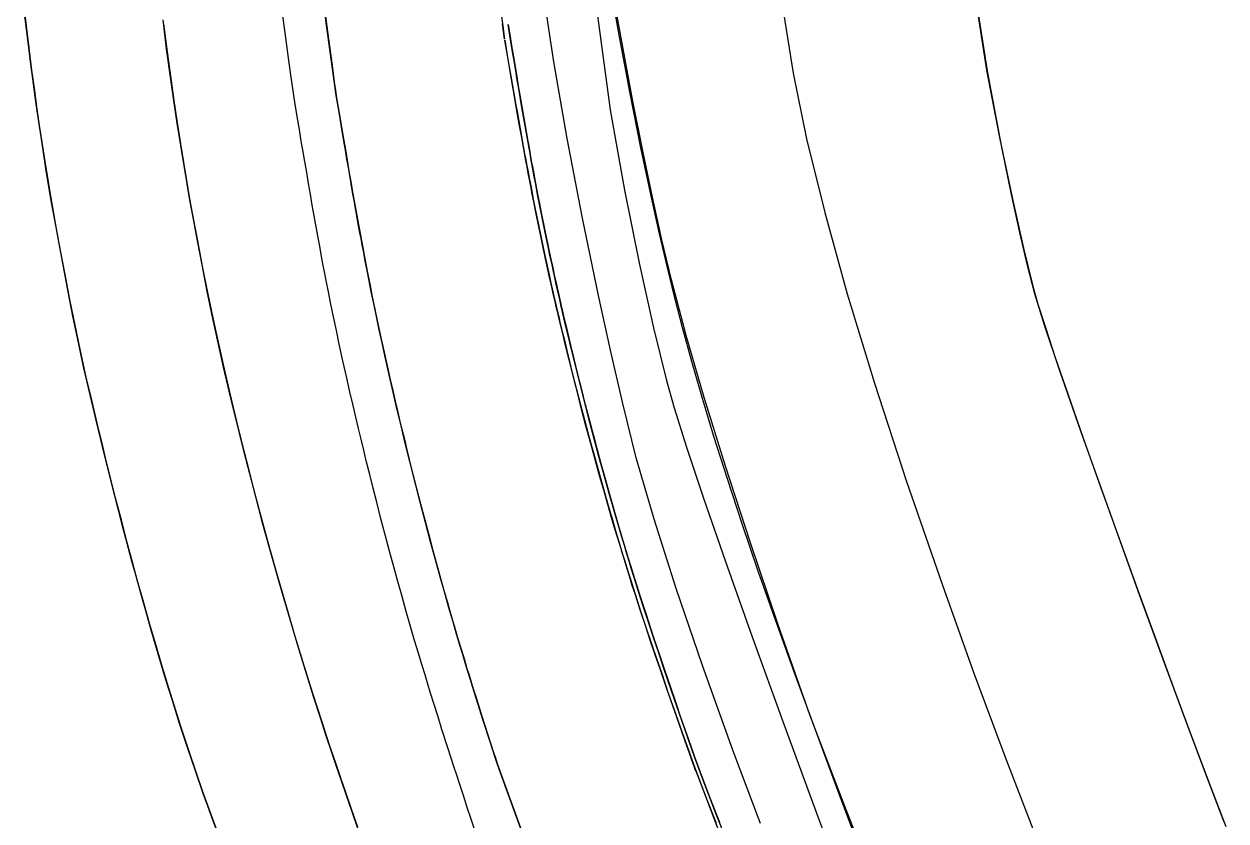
# Model space of a CAD drawing. Extents: x -120222 to -41942, y -19134 to 30932.
# Drawn here: x -98779.9 to -98631.9, y 5075.2 to 5173.4 of the extents above; entities that cross this region are included whole.
import ezdxf

# ---------------------------------------------------------------- set-up
doc = ezdxf.new("R2010")
doc.units = 0
doc.header["$LTSCALE"] = 150
doc.header["$MEASUREMENT"] = 0
doc.layers.get('0').update_dxf_attribs({"linetype": 'CONTINUOUS'})
doc.layers.add('_____', color=7, linetype='CONTINUOUS')

# ---------------------------------------------------------------- blocks, each defined once
blk = doc.blocks.new('____-462')
at = {"color": 1, "linetype": 'Continuous'}
for points in [[(-105144.93, 629.74, 0), (-105142.82, 614.13, 0), (-105141.05, 604.22, 0), (-105139.19, 595.09, 0), (-105137.48, 587.29, 0), (-105135.9, 580.81, 0), (-105134.96, 577.42, 0), (-105133.44, 572.6, 0), (-105131.32, 566.3, 0), (-105128.62, 558.51, 0), (-105125.32, 549.23, 0), (-105121.42, 538.46, 0), (-105117.16, 526.83, 0), (-105113.49, 517, 0)], [(-105067.21, 526.39, 0), (-105069.27, 531.77, 0), (-105071.69, 538.23, 0), (-105074.48, 545.77, 0), (-105077.63, 554.4, 0), (-105081.6, 565.38, 0), (-105084.88, 574.57, 0), (-105087.46, 581.99, 0), (-105089.34, 587.61, 0), (-105090.52, 591.45, 0), (-105091.42, 594.97, 0), (-105092.38, 599.03, 0), (-105093.41, 603.7, 0), (-105094.9, 610.92, 0), (-105096.43, 619.03, 0), (-105097.75, 627.47, 0)], [(-105127.7, 535.27, 0), (-105131.47, 545.7, 0), (-105134.71, 555.18, 0), (-105137.42, 563.7, 0), (-105139.6, 571.27, 0), (-105141.26, 577.95, 0), (-105142.78, 584.52, 0), (-105144.25, 591.25, 0), (-105146.23, 600.79, 0), (-105148.13, 610.61, 0), (-105149.77, 620.05, 0), (-105151.09, 628.79, 0)], [(-105118.22, 539.62, 0), (-105122.13, 550.7, 0), (-105125.6, 560.91, 0), (-105128.64, 570.23, 0), (-105131.25, 578.7, 0), (-105133.46, 586.35, 0), (-105135.26, 593.17, 0), (-105136.44, 598.11, 0), (-105137.62, 603.39, 0), (-105138.81, 609.08, 0), (-105140.03, 615.19, 0), (-105141.24, 621.63, 0), (-105142.31, 627.71, 0)], [(-105173.88, 525.61, 0), (-105174.64, 527.8, 0), (-105175.28, 529.66, 0), (-105175.91, 531.49, 0), (-105176.55, 533.37, 0), (-105177.12, 535.08, 0), (-105177.77, 537.03, 0), (-105178.5, 539.25, 0), (-105179.3, 541.75, 0), (-105180.18, 544.54, 0), (-105181.15, 547.73, 0), (-105182.24, 551.34, 0), (-105183.38, 555.24, 0), (-105184.49, 559.17, 0), (-105185.57, 563.1, 0), (-105186.55, 566.78, 0), (-105187.41, 570.08, 0), (-105187.93, 572.12, 0), (-105188.47, 574.32, 0), (-105189.07, 576.77, 0), (-105189.72, 579.49, 0), (-105190.41, 582.44, 0), (-105191.09, 585.43, 0), (-105191.74, 588.42, 0), (-105192.43, 591.77, 0), (-105193.07, 595.04, 0), (-105193.64, 598.01, 0), (-105194.14, 600.65, 0), (-105194.56, 602.99, 0), (-105194.95, 605.24, 0), (-105195.33, 607.48, 0), (-105195.7, 609.73, 0), (-105196.08, 612.19, 0), (-105196.5, 614.99, 0), (-105196.95, 618.15, 0), (-105197.43, 621.64, 0), (-105197.87, 625.22, 0)], [(-105197.81, 624.7, 0), (-105197.38, 621.29, 0), (-105196.92, 617.97, 0), (-105196.49, 614.97, 0), (-105196.09, 612.29, 0), (-105195.73, 609.92, 0), (-105195.36, 607.68, 0), (-105194.99, 605.43, 0), (-105194.6, 603.18, 0), (-105194.16, 600.75, 0), (-105193.64, 597.98, 0), (-105193.04, 594.86, 0), (-105192.36, 591.42, 0), (-105191.63, 587.92, 0), (-105190.86, 584.42, 0), (-105190.06, 580.94, 0), (-105189.28, 577.64, 0), (-105188.57, 574.7, 0), (-105187.93, 572.11, 0), (-105187.32, 569.73, 0), (-105186.64, 567.13, 0), (-105185.75, 563.77, 0), (-105184.77, 560.14, 0), (-105183.75, 556.51, 0), (-105182.69, 552.88, 0), (-105181.63, 549.31, 0), (-105180.66, 546.11, 0), (-105179.79, 543.29, 0), (-105178.99, 540.78, 0), (-105178.26, 538.52, 0), (-105177.4, 535.92, 0), (-105176.66, 533.71, 0), (-105176.03, 531.85, 0), (-105175.38, 529.95, 0), (-105174.72, 528.03, 0), (-105173.94, 525.8, 0)], [(-105181.65, 615.07, 0), (-105182, 617.56, 0), (-105182.37, 620.22, 0), (-105182.75, 622.99, 0), (-105183.12, 625.76, 0)], [(-105178.04, 626.84, 0), (-105177.72, 624.4, 0), (-105177.39, 621.96, 0), (-105177.06, 619.57, 0), (-105176.75, 617.3, 0)], [(-105176.55, 615.91, 0), (-105177.13, 620.08, 0), (-105177.75, 624.57, 0), (-105178.32, 629.09, 0)], [(-105176.55, 615.91, 0), (-105177.13, 620.08, 0), (-105177.75, 624.57, 0), (-105178.32, 629.09, 0)], [(-105117.67, 538.09, 0), (-105120.14, 544.8, 0), (-105122.44, 551.21, 0), (-105124.59, 557.32, 0), (-105126.57, 563.15, 0), (-105128.39, 568.67, 0), (-105130.05, 573.91, 0), (-105131.55, 578.85, 0), (-105132.78, 583.12, 0), (-105133.88, 587.14, 0), (-105134.86, 590.97, 0), (-105135.81, 594.87, 0), (-105136.75, 598.87, 0), (-105137.67, 602.97, 0), (-105139.04, 609.44, 0), (-105140.37, 616.15, 0), (-105141.67, 623.1, 0), (-105142.93, 630.29, 0)], [(-105192.96, 530.06, 0), (-105193.88, 532.71, 0), (-105194.86, 535.6, 0), (-105195.83, 538.55, 0), (-105196.72, 541.36, 0), (-105197.51, 543.91, 0), (-105198.27, 546.42, 0), (-105199.01, 548.94, 0), (-105199.33, 550.05, 0), (-105199.67, 551.25, 0), (-105200.08, 552.7, 0), (-105200.56, 554.42, 0), (-105201.11, 556.4, 0), (-105201.71, 558.56, 0), (-105202.33, 560.89, 0), (-105202.85, 562.84, 0), (-105203.37, 564.84, 0), (-105203.86, 566.74, 0), (-105204.31, 568.53, 0), (-105204.73, 570.2, 0), (-105205.13, 571.78, 0), (-105205.55, 573.54, 0), (-105206.16, 576.08, 0), (-105206.85, 579.02, 0), (-105207.61, 582.32, 0), (-105208.37, 585.83, 0), (-105208.97, 588.72, 0), (-105209.57, 591.73, 0), (-105210.15, 594.79, 0), (-105210.68, 597.65, 0), (-105211.17, 600.32, 0), (-105211.59, 602.73, 0), (-105211.96, 604.89, 0), (-105212.29, 606.92, 0), (-105212.6, 608.89, 0), (-105212.9, 610.79, 0), (-105213.17, 612.63, 0), (-105213.49, 614.83, 0), (-105213.83, 617.31, 0), (-105214.19, 620.07, 0), (-105214.58, 623.11, 0), (-105214.96, 626.27, 0)], [(-105214.99, 626.49, 0), (-105214.41, 621.77, 0), (-105214.06, 619, 0), (-105213.72, 616.49, 0), (-105213.4, 614.23, 0), (-105213.11, 612.2, 0), (-105212.8, 610.16, 0), (-105212.42, 607.75, 0), (-105212.01, 605.24, 0), (-105211.56, 602.55, 0), (-105211.02, 599.48, 0), (-105210.53, 596.79, 0), (-105209.98, 593.85, 0), (-105209.38, 590.78, 0), (-105208.79, 587.81, 0), (-105208.07, 584.43, 0), (-105207.36, 581.21, 0), (-105206.66, 578.2, 0), (-105206.03, 575.54, 0), (-105205.47, 573.22, 0), (-105205, 571.25, 0), (-105204.43, 568.98, 0), (-105203.79, 566.49, 0), (-105203.09, 563.78, 0), (-105202.36, 561.02, 0), (-105201.68, 558.45, 0), (-105201.04, 556.13, 0), (-105200.45, 554.04, 0), (-105199.95, 552.25, 0), (-105199.53, 550.77, 0), (-105198.82, 548.32, 0), (-105198.11, 545.89, 0), (-105197.38, 543.46, 0), (-105196.6, 540.98, 0), (-105195.73, 538.23, 0), (-105194.79, 535.39, 0), (-105193.84, 532.61, 0), (-105192.96, 530.06, 0)], [(-105155.82, 622.84, 0), (-105156.08, 624.7, 0)], [(-105156.24, 625.93, 0), (-105156.04, 624.46, 0), (-105155.82, 622.84, 0)], [(-105124.73, 668.83, 0), (-105124.23, 651.41, 0), (-105122.51, 633.34, 0), (-105121.49, 626.06, 0), (-105120.29, 618.66, 0), (-105118.63, 610.55, 0), (-105116.41, 601.48, 0), (-105113.63, 591.45, 0), (-105110.29, 580.45, 0), (-105106.39, 568.49, 0), (-105101.92, 555.57, 0), (-105098.03, 544.76, 0), (-105094.1, 534.2, 0), (-105090.28, 524.31, 0)], [(-105100.59, 665.27, 0), (-105100.41, 656.97, 0), (-105099.89, 647.93, 0), (-105099.03, 638.16, 0), (-105097.87, 628.37, 0), (-105096.42, 618.94, 0), (-105094.7, 609.94, 0), (-105093.25, 602.98, 0), (-105091.93, 597.08, 0), (-105090.73, 592.24, 0), (-105090.15, 590.19, 0), (-105089.24, 587.32, 0), (-105088.02, 583.64, 0), (-105086.48, 579.14, 0), (-105084.61, 573.83, 0), (-105082.43, 567.69, 0), (-105080.31, 561.8, 0), (-105077.96, 555.31, 0), (-105075.54, 548.67, 0), (-105073.32, 542.63, 0), (-105071.31, 537.2, 0), (-105068.98, 531.01, 0), (-105067, 525.86, 0)], [(-105155.39, 624.62, 0), (-105155.12, 623.02, 0), (-105154.88, 621.55, 0), (-105154.66, 620.21, 0), (-105154.45, 618.99, 0), (-105154.27, 617.85, 0), (-105154.09, 616.82, 0), (-105153.93, 615.86, 0), (-105153.03, 610.63, 0), (-105152.89, 609.88, 0), (-105152.76, 609.14, 0), (-105152.63, 608.39, 0), (-105152.49, 607.65, 0), (-105152.35, 606.89, 0), (-105152.19, 606.03, 0), (-105152, 605.03, 0), (-105151.81, 603.99, 0), (-105151.59, 602.84, 0), (-105151.36, 601.65, 0), (-105151.12, 600.46, 0), (-105150.88, 599.27, 0), (-105150.63, 598.08, 0), (-105150.36, 596.82, 0), (-105150.12, 595.68, 0), (-105149.9, 594.68, 0), (-105149.71, 593.81, 0), (-105149.54, 593.05, 0), (-105149.35, 592.21, 0), (-105149.15, 591.29, 0), (-105148.97, 590.5, 0), (-105148.77, 589.65, 0), (-105148.55, 588.7, 0), (-105148.3, 587.61, 0), (-105148, 586.37, 0), (-105147.67, 584.99, 0), (-105147.3, 583.46, 0), (-105146.84, 581.57, 0), (-105146.36, 579.67, 0), (-105145.88, 577.78, 0), (-105145.39, 575.9, 0), (-105144.89, 574.02, 0), (-105144.42, 572.24, 0), (-105143.89, 570.3, 0), (-105143.4, 568.54, 0), (-105142.96, 566.93, 0), (-105142.53, 565.45, 0), (-105142.11, 563.97, 0), (-105141.71, 562.61, 0), (-105141.34, 561.37, 0), (-105141.01, 560.25, 0), (-105140.71, 559.25, 0), (-105140.44, 558.37, 0), (-105139.79, 556.29, 0), (-105139.09, 554.07, 0), (-105138.45, 552.08, 0), (-105137.82, 550.16, 0), (-105137.22, 548.36, 0), (-105136.63, 546.6, 0), (-105135.78, 544.09, 0), (-105134.92, 541.58, 0), (-105134.06, 539.08, 0), (-105133.23, 536.69, 0), (-105132.45, 534.44, 0)], [(-105155.39, 624.62, 0), (-105155.1, 622.86, 0), (-105154.83, 621.25, 0), (-105154.59, 619.79, 0), (-105154.37, 618.48, 0), (-105154.17, 617.27, 0), (-105153.98, 616.18, 0), (-105153.13, 611.21, 0), (-105153, 610.5, 0), (-105152.88, 609.79, 0), (-105152.75, 609.08, 0), (-105152.62, 608.37, 0), (-105152.49, 607.66, 0), (-105152.36, 606.94, 0), (-105152.21, 606.13, 0), (-105152.02, 605.1, 0), (-105151.79, 603.91, 0), (-105151.54, 602.59, 0), (-105151.27, 601.23, 0), (-105151, 599.87, 0), (-105150.78, 598.79, 0), (-105150.55, 597.71, 0), (-105150.33, 596.67, 0), (-105150.13, 595.73, 0), (-105149.94, 594.88, 0), (-105149.78, 594.13, 0), (-105149.64, 593.47, 0), (-105149.49, 592.82, 0), (-105149.35, 592.19, 0), (-105149.19, 591.5, 0), (-105149.03, 590.77, 0), (-105148.85, 589.98, 0), (-105148.65, 589.13, 0), (-105148.43, 588.15, 0), (-105148.16, 587.04, 0), (-105147.87, 585.8, 0), (-105147.54, 584.43, 0), (-105147.17, 582.93, 0), (-105146.79, 581.39, 0), (-105146.41, 579.84, 0), (-105146.01, 578.3, 0), (-105145.62, 576.76, 0), (-105145.17, 575.07, 0), (-105144.73, 573.41, 0), (-105144.31, 571.84, 0), (-105143.91, 570.38, 0), (-105143.54, 569.01, 0), (-105143.07, 567.32, 0), (-105142.63, 565.78, 0), (-105142.21, 564.34, 0), (-105141.83, 563.01, 0), (-105141.47, 561.79, 0), (-105141.14, 560.68, 0), (-105140.85, 559.74, 0), (-105140.6, 558.89, 0), (-105140.36, 558.12, 0), (-105140.12, 557.34, 0), (-105139.87, 556.54, 0), (-105139.28, 554.66, 0), (-105138.67, 552.77, 0), (-105138.06, 550.9, 0), (-105137.49, 549.15, 0), (-105136.68, 546.75, 0), (-105135.87, 544.36, 0), (-105135.06, 541.97, 0), (-105134.23, 539.58, 0), (-105133.44, 537.29, 0)], [(-105132.45, 534.44, 0), (-105133.34, 537.01, 0), (-105134.29, 539.74, 0), (-105135.27, 542.58, 0), (-105136.24, 545.43, 0), (-105136.84, 547.23, 0), (-105137.44, 549.02, 0), (-105138.06, 550.89, 0), (-105138.71, 552.89, 0), (-105139.36, 554.92, 0), (-105139.66, 555.86, 0), (-105139.95, 556.78, 0), (-105140.22, 557.67, 0), (-105140.49, 558.53, 0), (-105140.76, 559.43, 0), (-105141.07, 560.45, 0), (-105141.47, 561.8, 0), (-105141.92, 563.33, 0), (-105142.41, 565.03, 0), (-105142.94, 566.89, 0), (-105143.32, 568.24, 0), (-105143.72, 569.7, 0), (-105144.16, 571.28, 0), (-105144.62, 572.99, 0), (-105145.11, 574.82, 0), (-105145.6, 576.71, 0), (-105145.99, 578.19, 0), (-105146.36, 579.68, 0), (-105146.74, 581.17, 0), (-105147.1, 582.65, 0), (-105147.46, 584.12, 0), (-105147.79, 585.47, 0), (-105148.1, 586.8, 0), (-105148.39, 587.99, 0), (-105148.63, 589.03, 0), (-105148.84, 589.94, 0), (-105149.03, 590.76, 0), (-105149.25, 591.76, 0), (-105149.46, 592.66, 0), (-105149.63, 593.47, 0), (-105149.8, 594.2, 0), (-105149.98, 595.05, 0), (-105150.19, 596.01, 0), (-105150.41, 597.08, 0), (-105150.66, 598.25, 0), (-105150.91, 599.44, 0), (-105151.2, 600.87, 0), (-105151.48, 602.3, 0), (-105151.75, 603.71, 0), (-105151.99, 604.97, 0), (-105152.2, 606.07, 0), (-105152.34, 606.82, 0), (-105152.46, 607.48, 0), (-105152.58, 608.13, 0), (-105152.69, 608.77, 0), (-105152.81, 609.42, 0), (-105153.14, 611.25, 0), (-105153.45, 613.08, 0), (-105153.77, 614.91, 0), (-105154.08, 616.75, 0), (-105154.26, 617.8, 0), (-105154.45, 618.94, 0), (-105154.65, 620.17, 0), (-105154.88, 621.52, 0), (-105155.12, 623.01, 0), (-105155.39, 624.62, 0)], [(-105132.45, 534.44, 0), (-105133.34, 537.01, 0), (-105134.29, 539.74, 0), (-105135.27, 542.58, 0), (-105136.24, 545.43, 0), (-105136.84, 547.23, 0), (-105137.44, 549.02, 0), (-105138.06, 550.89, 0), (-105138.71, 552.89, 0), (-105139.36, 554.92, 0), (-105139.66, 555.86, 0), (-105139.95, 556.78, 0), (-105140.22, 557.67, 0), (-105140.49, 558.53, 0), (-105140.76, 559.43, 0), (-105141.07, 560.45, 0), (-105141.47, 561.8, 0), (-105141.92, 563.33, 0), (-105142.41, 565.03, 0), (-105142.94, 566.89, 0), (-105143.32, 568.24, 0), (-105143.72, 569.7, 0), (-105144.16, 571.28, 0), (-105144.62, 572.99, 0), (-105145.11, 574.82, 0), (-105145.6, 576.71, 0), (-105145.99, 578.19, 0), (-105146.36, 579.68, 0), (-105146.74, 581.17, 0), (-105147.1, 582.65, 0), (-105147.46, 584.12, 0), (-105147.79, 585.47, 0), (-105148.1, 586.8, 0), (-105148.39, 587.99, 0), (-105148.63, 589.03, 0), (-105148.84, 589.94, 0), (-105149.03, 590.76, 0), (-105149.25, 591.76, 0), (-105149.46, 592.66, 0), (-105149.63, 593.47, 0), (-105149.8, 594.2, 0), (-105149.98, 595.05, 0), (-105150.19, 596.01, 0), (-105150.41, 597.08, 0), (-105150.66, 598.25, 0), (-105150.91, 599.44, 0), (-105151.2, 600.87, 0), (-105151.48, 602.3, 0), (-105151.75, 603.71, 0), (-105151.99, 604.97, 0), (-105152.2, 606.07, 0), (-105152.34, 606.82, 0), (-105152.46, 607.48, 0), (-105152.58, 608.13, 0), (-105152.69, 608.77, 0), (-105152.81, 609.42, 0), (-105153.14, 611.25, 0), (-105153.45, 613.08, 0), (-105153.77, 614.91, 0), (-105154.08, 616.75, 0), (-105154.26, 617.8, 0), (-105154.45, 618.94, 0), (-105154.65, 620.17, 0), (-105154.88, 621.52, 0), (-105155.12, 623.01, 0), (-105155.39, 624.62, 0)], [(-105132.83, 534.3, 0), (-105133.57, 536.36, 0), (-105134.33, 538.52, 0), (-105135.11, 540.73, 0), (-105135.88, 542.94, 0), (-105136.64, 545.15, 0), (-105137.24, 546.89, 0), (-105137.84, 548.68, 0), (-105138.48, 550.6, 0), (-105139.13, 552.56, 0), (-105139.76, 554.51, 0), (-105140.1, 555.56, 0), (-105140.41, 556.57, 0), (-105140.74, 557.61, 0), (-105141.11, 558.81, 0), (-105141.52, 560.17, 0), (-105141.88, 561.36, 0), (-105142.27, 562.65, 0), (-105142.68, 564.04, 0), (-105143.11, 565.53, 0), (-105143.57, 567.15, 0), (-105144.08, 568.94, 0), (-105144.62, 570.9, 0), (-105145.2, 573.02, 0), (-105145.8, 575.22, 0), (-105146.38, 577.42, 0), (-105146.82, 579.15, 0), (-105147.26, 580.88, 0), (-105147.68, 582.57, 0), (-105148.06, 584.1, 0), (-105148.4, 585.46, 0), (-105148.66, 586.56, 0), (-105148.89, 587.51, 0), (-105149.09, 588.35, 0), (-105149.27, 589.14, 0), (-105149.45, 589.87, 0), (-105149.6, 590.53, 0), (-105149.74, 591.15, 0), (-105149.87, 591.72, 0), (-105150.01, 592.33, 0), (-105150.23, 593.32, 0), (-105150.49, 594.47, 0), (-105150.78, 595.78, 0), (-105151.08, 597.16, 0), (-105151.37, 598.55, 0), (-105151.65, 599.94, 0), (-105151.93, 601.32, 0), (-105152.19, 602.61, 0), (-105152.41, 603.74, 0), (-105152.6, 604.72, 0), (-105152.75, 605.53, 0), (-105152.9, 606.31, 0), (-105153.05, 607.1, 0), (-105153.19, 607.88, 0), (-105153.45, 609.3, 0), (-105153.71, 610.72, 0), (-105153.97, 612.15, 0), (-105154.22, 613.57, 0), (-105154.47, 615.01, 0), (-105154.69, 616.25, 0), (-105154.93, 617.62, 0), (-105155.19, 619.14, 0), (-105155.48, 620.83, 0), (-105155.8, 622.7, 0)], [(-105155.8, 622.7, 0), (-105155.53, 621.1, 0), (-105155.28, 619.63, 0), (-105155.05, 618.29, 0), (-105154.83, 617.07, 0), (-105154.64, 615.94, 0), (-105154.46, 614.9, 0), (-105154.29, 613.94, 0), (-105153.35, 608.72, 0), (-105153.21, 607.98, 0), (-105153.07, 607.23, 0), (-105152.93, 606.49, 0), (-105152.79, 605.74, 0), (-105152.65, 604.99, 0), (-105152.48, 604.13, 0), (-105152.29, 603.13, 0), (-105152.08, 602.09, 0), (-105151.86, 600.94, 0), (-105151.62, 599.75, 0), (-105151.37, 598.56, 0), (-105151.12, 597.38, 0), (-105150.87, 596.19, 0), (-105150.59, 594.93, 0), (-105150.34, 593.79, 0), (-105150.11, 592.79, 0), (-105149.92, 591.93, 0), (-105149.75, 591.17, 0), (-105149.55, 590.33, 0), (-105149.34, 589.41, 0), (-105149.15, 588.62, 0), (-105148.96, 587.78, 0), (-105148.73, 586.83, 0), (-105148.46, 585.74, 0), (-105148.16, 584.5, 0), (-105147.82, 583.12, 0), (-105147.44, 581.59, 0), (-105146.96, 579.7, 0), (-105146.48, 577.81, 0), (-105145.98, 575.93, 0), (-105145.48, 574.04, 0), (-105144.97, 572.17, 0), (-105144.48, 570.39, 0), (-105143.94, 568.46, 0), (-105143.44, 566.69, 0), (-105142.98, 565.1, 0), (-105142.55, 563.62, 0), (-105142.12, 562.14, 0), (-105141.71, 560.78, 0), (-105141.33, 559.54, 0), (-105140.99, 558.43, 0), (-105140.68, 557.43, 0), (-105140.41, 556.55, 0), (-105139.75, 554.47, 0), (-105139.03, 552.26, 0), (-105138.38, 550.27, 0), (-105137.73, 548.35, 0), (-105137.13, 546.57, 0), (-105136.52, 544.81, 0), (-105135.66, 542.3, 0), (-105134.78, 539.79, 0), (-105133.9, 537.3, 0), (-105133.06, 534.92, 0), (-105132.26, 532.68, 0)], [(-105176.75, 617.3, 0), (-105176.64, 616.52, 0), (-105176.55, 615.91, 0)], [(-105124.33, 526.23, 0), (-105127.7, 535.27, 0)], [(-105176.55, 615.91, 0), (-105176.3, 614.4, 0), (-105176.07, 613.01, 0), (-105175.85, 611.73, 0), (-105175.65, 610.56, 0), (-105175.47, 609.48, 0), (-105175.3, 608.48, 0), (-105175.12, 607.4, 0), (-105174.94, 606.34, 0), (-105174.75, 605.29, 0), (-105174.57, 604.23, 0), (-105173.82, 600.02, 0), (-105173.7, 599.36, 0), (-105173.58, 598.7, 0), (-105173.45, 597.99, 0), (-105173.29, 597.17, 0), (-105173.11, 596.23, 0), (-105172.9, 595.11, 0), (-105172.66, 593.85, 0), (-105172.39, 592.5, 0), (-105172.11, 591.08, 0), (-105171.79, 589.56, 0), (-105171.46, 587.97, 0), (-105171.06, 586.1, 0), (-105170.66, 584.3, 0), (-105170.28, 582.58, 0), (-105169.91, 580.93, 0), (-105169.59, 579.55, 0), (-105169.29, 578.26, 0), (-105169.01, 577.07, 0), (-105168.74, 575.95, 0), (-105168.46, 574.79, 0), (-105168.16, 573.56, 0), (-105167.85, 572.27, 0), (-105167.51, 570.91, 0), (-105167.1, 569.25, 0), (-105166.65, 567.48, 0), (-105166.16, 565.59, 0), (-105165.65, 563.64, 0), (-105165.16, 561.77, 0), (-105164.69, 560.02, 0), (-105164.24, 558.36, 0), (-105163.79, 556.73, 0), (-105163.33, 555.11, 0), (-105162.86, 553.45, 0), (-105162.39, 551.81, 0), (-105161.94, 550.27, 0), (-105161.52, 548.86, 0), (-105161.13, 547.56, 0), (-105160.77, 546.37, 0), (-105160.45, 545.31, 0), (-105160.15, 544.36, 0), (-105159.89, 543.51, 0), (-105159.64, 542.7, 0), (-105159.38, 541.88, 0), (-105159.13, 541.07, 0), (-105158.87, 540.25, 0), (-105158.61, 539.44, 0), (-105157.17, 534.96, 0)], [(-105156.69, 533.49, 0), (-105157.02, 534.49, 0), (-105157.31, 535.39, 0), (-105157.59, 536.27, 0), (-105157.88, 537.16, 0), (-105158.16, 538.04, 0), (-105158.44, 538.92, 0), (-105159.76, 543.09, 0), (-105160.02, 543.93, 0), (-105160.31, 544.84, 0), (-105160.62, 545.88, 0), (-105160.98, 547.04, 0), (-105161.36, 548.32, 0), (-105161.77, 549.7, 0), (-105162.21, 551.2, 0), (-105162.68, 552.81, 0), (-105163.15, 554.48, 0), (-105163.75, 556.6, 0), (-105164.34, 558.72, 0), (-105164.94, 560.93, 0), (-105165.56, 563.29, 0), (-105165.97, 564.85, 0), (-105166.38, 566.42, 0), (-105166.76, 567.91, 0), (-105167.12, 569.32, 0), (-105167.45, 570.66, 0), (-105167.85, 572.26, 0), (-105168.22, 573.77, 0), (-105168.56, 575.19, 0), (-105168.88, 576.52, 0), (-105169.2, 577.87, 0), (-105169.55, 579.36, 0), (-105169.92, 580.97, 0), (-105170.24, 582.4, 0), (-105170.57, 583.89, 0), (-105170.91, 585.43, 0), (-105171.26, 587.04, 0), (-105171.61, 588.68, 0), (-105171.94, 590.28, 0), (-105172.23, 591.71, 0), (-105172.5, 593.05, 0), (-105172.75, 594.33, 0), (-105172.98, 595.5, 0), (-105173.17, 596.55, 0), (-105173.35, 597.47, 0), (-105173.5, 598.27, 0), (-105173.63, 598.96, 0), (-105173.75, 599.64, 0), (-105173.87, 600.32, 0), (-105174.35, 602.98, 0), (-105174.53, 604, 0), (-105174.7, 605.01, 0), (-105174.88, 606.02, 0), (-105175.05, 607.03, 0), (-105175.23, 608.04, 0), (-105175.41, 609.14, 0), (-105175.6, 610.27, 0), (-105175.81, 611.49, 0), (-105176.04, 612.83, 0), (-105176.28, 614.31, 0), (-105176.55, 615.91, 0)], [(-105156.69, 533.49, 0), (-105157.02, 534.49, 0), (-105157.31, 535.39, 0), (-105157.59, 536.27, 0), (-105157.88, 537.16, 0), (-105158.16, 538.04, 0), (-105158.44, 538.92, 0), (-105159.76, 543.09, 0), (-105160.02, 543.93, 0), (-105160.31, 544.84, 0), (-105160.62, 545.88, 0), (-105160.98, 547.04, 0), (-105161.36, 548.32, 0), (-105161.77, 549.7, 0), (-105162.21, 551.2, 0), (-105162.68, 552.81, 0), (-105163.15, 554.48, 0), (-105163.75, 556.6, 0), (-105164.34, 558.72, 0), (-105164.94, 560.93, 0), (-105165.56, 563.29, 0), (-105165.97, 564.85, 0), (-105166.38, 566.42, 0), (-105166.76, 567.91, 0), (-105167.12, 569.32, 0), (-105167.45, 570.66, 0), (-105167.85, 572.26, 0), (-105168.22, 573.77, 0), (-105168.56, 575.19, 0), (-105168.88, 576.52, 0), (-105169.2, 577.87, 0), (-105169.55, 579.36, 0), (-105169.92, 580.97, 0), (-105170.24, 582.4, 0), (-105170.57, 583.89, 0), (-105170.91, 585.43, 0), (-105171.26, 587.04, 0), (-105171.61, 588.68, 0), (-105171.94, 590.28, 0), (-105172.23, 591.71, 0), (-105172.5, 593.05, 0), (-105172.75, 594.33, 0), (-105172.98, 595.5, 0), (-105173.17, 596.55, 0), (-105173.35, 597.47, 0), (-105173.5, 598.27, 0), (-105173.63, 598.96, 0), (-105173.75, 599.64, 0), (-105173.87, 600.32, 0), (-105174.35, 602.98, 0), (-105174.53, 604, 0), (-105174.7, 605.01, 0), (-105174.88, 606.02, 0), (-105175.05, 607.03, 0), (-105175.23, 608.04, 0), (-105175.41, 609.14, 0), (-105175.6, 610.27, 0), (-105175.81, 611.49, 0), (-105176.04, 612.83, 0), (-105176.28, 614.31, 0), (-105176.55, 615.91, 0)], [(-105159.31, 524.87, 0), (-105159.88, 526.62, 0), (-105160.41, 528.22, 0), (-105160.89, 529.69, 0), (-105161.33, 531.02, 0), (-105161.72, 532.2, 0), (-105162.06, 533.26, 0), (-105162.8, 535.54, 0), (-105163.53, 537.82, 0), (-105164.01, 539.35, 0), (-105164.49, 540.87, 0), (-105164.97, 542.4, 0), (-105165.28, 543.4, 0), (-105165.62, 544.53, 0), (-105166.01, 545.8, 0), (-105166.43, 547.21, 0), (-105166.9, 548.78, 0), (-105167.4, 550.5, 0), (-105167.93, 552.34, 0), (-105168.45, 554.19, 0), (-105168.97, 556.04, 0), (-105169.47, 557.86, 0), (-105169.99, 559.78, 0), (-105170.52, 561.8, 0), (-105171.08, 563.92, 0), (-105171.56, 565.79, 0), (-105172.01, 567.55, 0), (-105172.43, 569.2, 0), (-105172.81, 570.74, 0), (-105173.16, 572.2, 0), (-105173.49, 573.58, 0), (-105173.81, 574.87, 0), (-105174.11, 576.13, 0), (-105174.48, 577.7, 0), (-105174.87, 579.41, 0), (-105175.29, 581.27, 0), (-105175.73, 583.23, 0), (-105176.17, 585.28, 0), (-105176.53, 586.96, 0), (-105176.88, 588.62, 0), (-105177.21, 590.2, 0), (-105177.51, 591.7, 0), (-105177.78, 593.1, 0), (-105177.99, 594.19, 0), (-105178.18, 595.18, 0), (-105178.35, 596.06, 0), (-105178.5, 596.85, 0), (-105178.62, 597.53, 0), (-105178.74, 598.15, 0), (-105179.27, 601.08, 0), (-105179.5, 602.4, 0), (-105179.73, 603.73, 0), (-105179.97, 605.06, 0), (-105180.19, 606.39, 0), (-105180.43, 607.77, 0), (-105180.63, 608.97, 0), (-105180.85, 610.27, 0), (-105181.09, 611.72, 0), (-105181.36, 613.31, 0), (-105181.65, 615.07, 0)], [(-105110.06, 518.52, 0), (-105113.76, 527.9, 0), (-105117.66, 538.1, 0)], [(-105117.95, 538.86, 0), (-105118.11, 539.28, 0), (-105118.23, 539.62, 0)], [(-105117.67, 538.09, 0), (-105117.83, 538.52, 0), (-105117.95, 538.86, 0)], [(-105133.44, 537.29, 0), (-105133.29, 536.88, 0), (-105133.15, 536.47, 0), (-105133.01, 536.07, 0), (-105132.87, 535.67, 0), (-105132.77, 535.36, 0), (-105132.66, 535.05, 0), (-105132.55, 534.75, 0), (-105132.45, 534.44, 0)], [(-105112.56, 524.39, 0), (-105115.08, 531.06, 0), (-105117.67, 538.09, 0)], [(-105157.17, 534.96, 0), (-105157.13, 534.84, 0), (-105157.09, 534.71, 0), (-105157.04, 534.58, 0), (-105157, 534.45, 0), (-105156.96, 534.31, 0), (-105156.91, 534.17, 0), (-105156.87, 534.04, 0), (-105156.83, 533.91, 0), (-105156.78, 533.77, 0), (-105156.74, 533.63, 0), (-105156.69, 533.49, 0)], [(-105132.55, 533.49, 0), (-105132.63, 533.72, 0), (-105132.72, 533.94, 0), (-105132.79, 534.12, 0), (-105132.85, 534.3, 0)], [(-105132.85, 534.3, 0), (-105131.89, 531.76, 0), (-105130.86, 529.06, 0), (-105129.78, 526.25, 0)], [(-105132.45, 534.44, 0), (-105131.48, 531.91, 0), (-105130.45, 529.2, 0), (-105129.37, 526.39, 0)], [(-105132.45, 534.44, 0), (-105131.48, 531.91, 0), (-105130.45, 529.2, 0), (-105129.37, 526.39, 0)], [(-105132.45, 534.44, 0), (-105131.48, 531.91, 0), (-105130.45, 529.2, 0), (-105129.37, 526.39, 0)], [(-105128.8, 524.91, 0), (-105129.76, 527.39, 0), (-105130.7, 529.86, 0), (-105131.6, 532.22, 0), (-105132.45, 534.44, 0)], [(-105156.69, 533.49, 0), (-105153.86, 525.71, 0), (-105151.63, 519.59, 0)], [(-105151.63, 519.59, 0), (-105154.46, 527.38, 0), (-105156.69, 533.49, 0)], [(-105154.16, 526.54, 0), (-105155.58, 530.43, 0), (-105156.69, 533.49, 0)], [(-105132.26, 532.68, 0), (-105132.34, 532.9, 0), (-105132.42, 533.13, 0), (-105132.48, 533.31, 0), (-105132.55, 533.49, 0)], [(-105129.55, 525.65, 0), (-105130.47, 528.05, 0), (-105131.38, 530.43, 0), (-105132.24, 532.68, 0)], [(-105187.29, 514.48, 0), (-105190.46, 523.21, 0), (-105192.96, 530.06, 0)], [(-105192.96, 530.06, 0), (-105189.78, 521.34, 0), (-105187.29, 514.48, 0)]]:
    blk.add_polyline3d(points, dxfattribs=at)

msp = doc.modelspace()

# ---------------------------------------------------------------- block references
at = {"layer": '_____', "color": 0}
msp.add_blockref('____-462', (6435.10495, 4548.69799), dxfattribs=at)

doc.saveas('drawing.dxf')
